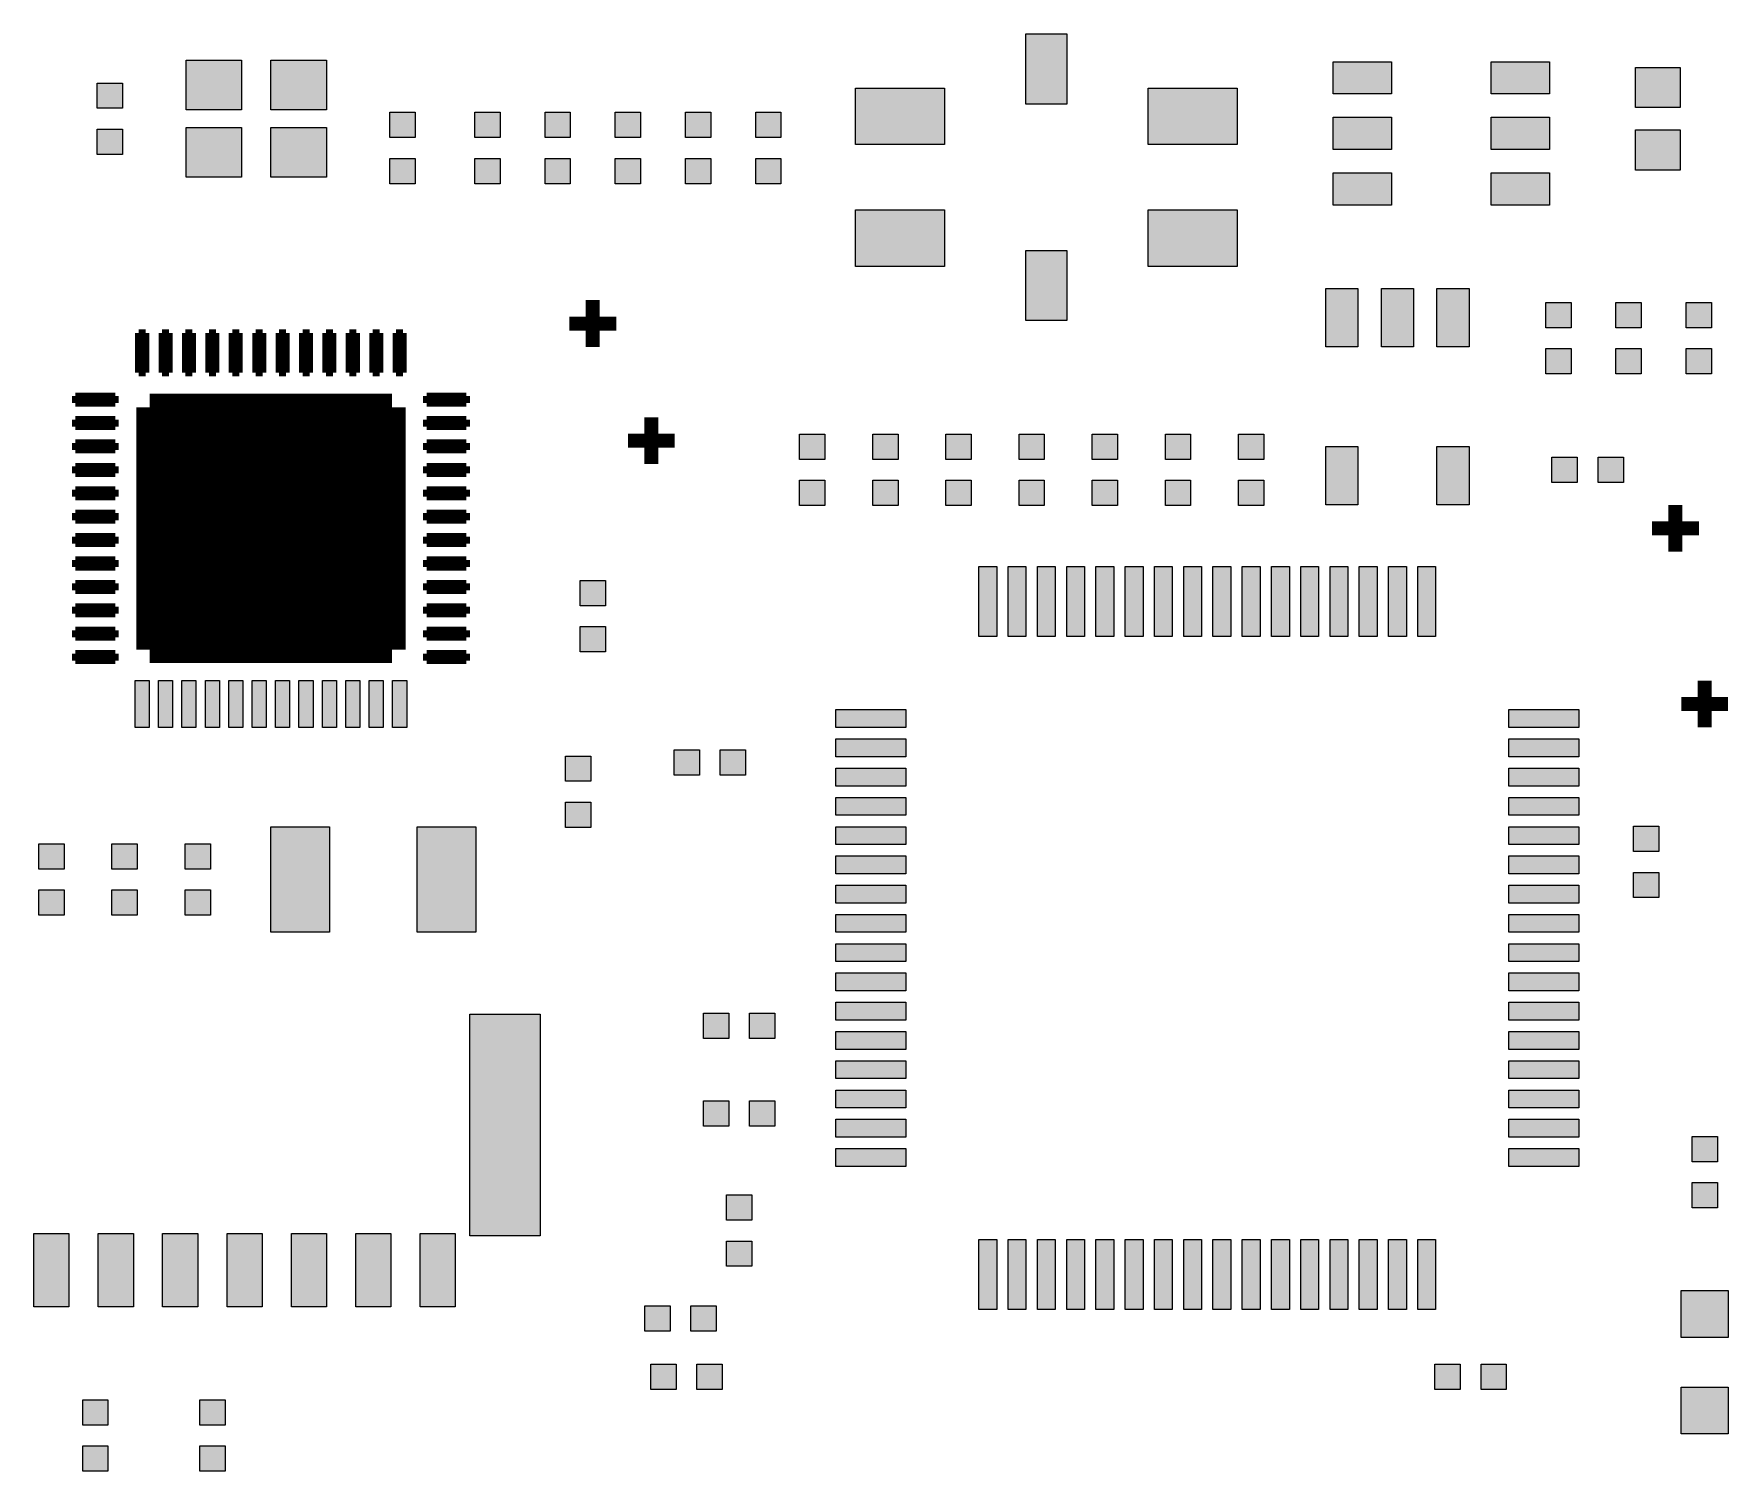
# Model space of a CAD drawing. Header units: millimetres. Extents: x -43 to 75, y 27 to 82.
# Drawn here: x 46.45 to 75.4, y 26.89 to 51.45 of the extents above; entities that cross this region are included whole.
import ezdxf

# ---------------------------------------------------------------- set-up
doc = ezdxf.new("R2010")
doc.units = ezdxf.units.MM
doc.layers.add('solderpaste_top', color=7, linetype='Continuous')

msp = doc.modelspace()

# ---------------------------------------------------------------- hatches: boundary and pattern name
at = {"layer": 'solderpaste_top'}
for points in [[(63.4, 50.25), (63.4, 51.45), (64.1, 51.45), (64.1, 50.25)], [(49.05, 50.15), (49.05, 51), (50, 51), (50, 50.15)], [(50.5, 50.15), (50.5, 51), (51.45, 51), (51.45, 50.15)], [(68.65, 50.425), (68.65, 50.975), (69.65, 50.975), (69.65, 50.425)], [(71.35, 50.425), (71.35, 50.975), (72.35, 50.975), (72.35, 50.425)], [(73.819, 50.1905), (73.819, 50.8763), (74.581, 50.8763), (74.581, 50.1905)], [(47.5341, 50.1778), (47.5341, 50.6096), (47.9659, 50.6096), (47.9659, 50.1778)], [(60.488, 49.5588), (60.488, 50.524), (62.012, 50.524), (62.012, 49.5588)], [(65.488, 49.5588), (65.488, 50.524), (67.012, 50.524), (67.012, 49.5588)], [(52.5341, 49.6778), (52.5341, 50.1096), (52.9659, 50.1096), (52.9659, 49.6778)], [(53.9841, 49.6778), (53.9841, 50.1096), (54.4159, 50.1096), (54.4159, 49.6778)], [(55.1841, 49.6778), (55.1841, 50.1096), (55.6159, 50.1096), (55.6159, 49.6778)], [(56.3841, 49.6778), (56.3841, 50.1096), (56.8159, 50.1096), (56.8159, 49.6778)], [(57.5841, 49.6778), (57.5841, 50.1096), (58.0159, 50.1096), (58.0159, 49.6778)], [(58.7841, 49.6778), (58.7841, 50.1096), (59.2159, 50.1096), (59.2159, 49.6778)], [(47.5341, 49.3904), (47.5341, 49.8222), (47.9659, 49.8222), (47.9659, 49.3904)], [(49.05, 49), (49.05, 49.85), (50, 49.85), (50, 49)], [(50.5, 49), (50.5, 49.85), (51.45, 49.85), (51.45, 49)], [(68.65, 49.475), (68.65, 50.025), (69.65, 50.025), (69.65, 49.475)], [(71.35, 49.475), (71.35, 50.025), (72.35, 50.025), (72.35, 49.475)], [(73.819, 49.1237), (73.819, 49.8095), (74.581, 49.8095), (74.581, 49.1237)], [(52.5341, 48.8904), (52.5341, 49.3222), (52.9659, 49.3222), (52.9659, 48.8904)], [(53.9841, 48.8904), (53.9841, 49.3222), (54.4159, 49.3222), (54.4159, 48.8904)], [(55.1841, 48.8904), (55.1841, 49.3222), (55.6159, 49.3222), (55.6159, 48.8904)], [(56.3841, 48.8904), (56.3841, 49.3222), (56.8159, 49.3222), (56.8159, 48.8904)], [(57.5841, 48.8904), (57.5841, 49.3222), (58.0159, 49.3222), (58.0159, 48.8904)], [(58.7841, 48.8904), (58.7841, 49.3222), (59.2159, 49.3222), (59.2159, 48.8904)], [(68.65, 48.525), (68.65, 49.075), (69.65, 49.075), (69.65, 48.525)], [(71.35, 48.525), (71.35, 49.075), (72.35, 49.075), (72.35, 48.525)], [(60.488, 47.476), (60.488, 48.4412), (62.012, 48.4412), (62.012, 47.476)], [(65.488, 47.476), (65.488, 48.4412), (67.012, 48.4412), (67.012, 47.476)], [(63.4, 46.55), (63.4, 47.75), (64.1, 47.75), (64.1, 46.55)], [(68.525, 46.1), (68.525, 47.1), (69.075, 47.1), (69.075, 46.1)], [(69.475, 46.1), (69.475, 47.1), (70.025, 47.1), (70.025, 46.1)], [(70.425, 46.1), (70.425, 47.1), (70.975, 47.1), (70.975, 46.1)], [(72.2841, 46.4278), (72.2841, 46.8596), (72.7159, 46.8596), (72.7159, 46.4278)], [(73.4841, 46.4278), (73.4841, 46.8596), (73.9159, 46.8596), (73.9159, 46.4278)], [(74.6841, 46.4278), (74.6841, 46.8596), (75.1159, 46.8596), (75.1159, 46.4278)], [(72.2841, 45.6404), (72.2841, 46.0722), (72.7159, 46.0722), (72.7159, 45.6404)], [(73.4841, 45.6404), (73.4841, 46.0722), (73.9159, 46.0722), (73.9159, 45.6404)], [(74.6841, 45.6404), (74.6841, 46.0722), (75.1159, 46.0722), (75.1159, 45.6404)], [(59.5341, 44.1778), (59.5341, 44.6096), (59.9659, 44.6096), (59.9659, 44.1778)], [(60.7841, 44.1778), (60.7841, 44.6096), (61.2159, 44.6096), (61.2159, 44.1778)], [(62.0341, 44.1778), (62.0341, 44.6096), (62.4659, 44.6096), (62.4659, 44.1778)], [(63.2841, 44.1778), (63.2841, 44.6096), (63.7159, 44.6096), (63.7159, 44.1778)], [(64.5341, 44.1778), (64.5341, 44.6096), (64.9659, 44.6096), (64.9659, 44.1778)], [(65.7841, 44.1778), (65.7841, 44.6096), (66.2159, 44.6096), (66.2159, 44.1778)], [(67.0341, 44.1778), (67.0341, 44.6096), (67.4659, 44.6096), (67.4659, 44.1778)], [(49.05, 41.5488), (49.05, 44.45), (51.9512, 44.45), (51.9512, 41.5488)], [(68.525, 43.4), (68.525, 44.4), (69.075, 44.4), (69.075, 43.4)], [(70.425, 43.4), (70.425, 44.4), (70.975, 44.4), (70.975, 43.4)], [(72.3904, 43.7841), (72.3904, 44.2159), (72.8222, 44.2159), (72.8222, 43.7841)], [(73.1778, 43.7841), (73.1778, 44.2159), (73.6096, 44.2159), (73.6096, 43.7841)], [(59.5341, 43.3904), (59.5341, 43.8222), (59.9659, 43.8222), (59.9659, 43.3904)], [(60.7841, 43.3904), (60.7841, 43.8222), (61.2159, 43.8222), (61.2159, 43.3904)], [(62.0341, 43.3904), (62.0341, 43.8222), (62.4659, 43.8222), (62.4659, 43.3904)], [(63.2841, 43.3904), (63.2841, 43.8222), (63.7159, 43.8222), (63.7159, 43.3904)], [(64.5341, 43.3904), (64.5341, 43.8222), (64.9659, 43.8222), (64.9659, 43.3904)], [(65.7841, 43.3904), (65.7841, 43.8222), (66.2159, 43.8222), (66.2159, 43.3904)], [(67.0341, 43.3904), (67.0341, 43.8222), (67.4659, 43.8222), (67.4659, 43.3904)], [(62.5976, 41.1531), (62.5976, 42.3469), (62.9024, 42.3469), (62.9024, 41.1531)], [(63.0976, 41.1531), (63.0976, 42.3469), (63.4024, 42.3469), (63.4024, 41.1531)], [(63.5976, 41.1531), (63.5976, 42.3469), (63.9024, 42.3469), (63.9024, 41.1531)], [(64.0976, 41.1531), (64.0976, 42.3469), (64.4024, 42.3469), (64.4024, 41.1531)], [(64.5976, 41.1531), (64.5976, 42.3469), (64.9024, 42.3469), (64.9024, 41.1531)], [(65.0976, 41.1531), (65.0976, 42.3469), (65.4024, 42.3469), (65.4024, 41.1531)], [(65.5976, 41.1531), (65.5976, 42.3469), (65.9024, 42.3469), (65.9024, 41.1531)], [(66.0976, 41.1531), (66.0976, 42.3469), (66.4024, 42.3469), (66.4024, 41.1531)], [(66.5976, 41.1531), (66.5976, 42.3469), (66.9024, 42.3469), (66.9024, 41.1531)], [(67.0976, 41.1531), (67.0976, 42.3469), (67.4024, 42.3469), (67.4024, 41.1531)], [(67.5976, 41.1531), (67.5976, 42.3469), (67.9024, 42.3469), (67.9024, 41.1531)], [(68.0976, 41.1531), (68.0976, 42.3469), (68.4024, 42.3469), (68.4024, 41.1531)], [(68.5976, 41.1531), (68.5976, 42.3469), (68.9024, 42.3469), (68.9024, 41.1531)], [(69.0976, 41.1531), (69.0976, 42.3469), (69.4024, 42.3469), (69.4024, 41.1531)], [(69.5976, 41.1531), (69.5976, 42.3469), (69.9024, 42.3469), (69.9024, 41.1531)], [(70.0976, 41.1531), (70.0976, 42.3469), (70.4024, 42.3469), (70.4024, 41.1531)], [(55.7841, 41.6778), (55.7841, 42.1096), (56.2159, 42.1096), (56.2159, 41.6778)], [(55.7841, 40.8904), (55.7841, 41.3222), (56.2159, 41.3222), (56.2159, 40.8904)], [(48.18, 39.6), (48.18, 40.4), (48.42, 40.4), (48.42, 39.6)], [(48.58, 39.6), (48.58, 40.4), (48.82, 40.4), (48.82, 39.6)], [(48.98, 39.6), (48.98, 40.4), (49.22, 40.4), (49.22, 39.6)], [(49.38, 39.6), (49.38, 40.4), (49.62, 40.4), (49.62, 39.6)], [(49.78, 39.6), (49.78, 40.4), (50.02, 40.4), (50.02, 39.6)], [(50.18, 39.6), (50.18, 40.4), (50.42, 40.4), (50.42, 39.6)], [(50.58, 39.6), (50.58, 40.4), (50.82, 40.4), (50.82, 39.6)], [(50.98, 39.6), (50.98, 40.4), (51.22, 40.4), (51.22, 39.6)], [(51.38, 39.6), (51.38, 40.4), (51.62, 40.4), (51.62, 39.6)], [(51.78, 39.6), (51.78, 40.4), (52.02, 40.4), (52.02, 39.6)], [(52.18, 39.6), (52.18, 40.4), (52.42, 40.4), (52.42, 39.6)], [(52.58, 39.6), (52.58, 40.4), (52.82, 40.4), (52.82, 39.6)], [(60.1531, 39.5976), (60.1531, 39.9024), (61.3469, 39.9024), (61.3469, 39.5976)], [(71.6531, 39.5976), (71.6531, 39.9024), (72.8469, 39.9024), (72.8469, 39.5976)], [(60.1531, 39.0976), (60.1531, 39.4024), (61.3469, 39.4024), (61.3469, 39.0976)], [(71.6531, 39.0976), (71.6531, 39.4024), (72.8469, 39.4024), (72.8469, 39.0976)], [(55.5341, 38.6778), (55.5341, 39.1096), (55.9659, 39.1096), (55.9659, 38.6778)], [(57.3904, 38.7841), (57.3904, 39.2159), (57.8222, 39.2159), (57.8222, 38.7841)], [(58.1778, 38.7841), (58.1778, 39.2159), (58.6096, 39.2159), (58.6096, 38.7841)], [(60.1531, 38.5976), (60.1531, 38.9024), (61.3469, 38.9024), (61.3469, 38.5976)], [(71.6531, 38.5976), (71.6531, 38.9024), (72.8469, 38.9024), (72.8469, 38.5976)], [(55.5341, 37.8904), (55.5341, 38.3222), (55.9659, 38.3222), (55.9659, 37.8904)], [(60.1531, 38.0976), (60.1531, 38.4024), (61.3469, 38.4024), (61.3469, 38.0976)], [(71.6531, 38.0976), (71.6531, 38.4024), (72.8469, 38.4024), (72.8469, 38.0976)], [(50.5, 36.1), (50.5, 37.9), (51.5, 37.9), (51.5, 36.1)], [(53, 36.1), (53, 37.9), (54, 37.9), (54, 36.1)], [(60.1531, 37.5976), (60.1531, 37.9024), (61.3469, 37.9024), (61.3469, 37.5976)], [(71.6531, 37.5976), (71.6531, 37.9024), (72.8469, 37.9024), (72.8469, 37.5976)], [(73.7841, 37.4778), (73.7841, 37.9096), (74.2159, 37.9096), (74.2159, 37.4778)], [(46.5341, 37.1778), (46.5341, 37.6096), (46.9659, 37.6096), (46.9659, 37.1778)], [(47.7841, 37.1778), (47.7841, 37.6096), (48.2159, 37.6096), (48.2159, 37.1778)], [(49.0341, 37.1778), (49.0341, 37.6096), (49.4659, 37.6096), (49.4659, 37.1778)], [(60.1531, 37.0976), (60.1531, 37.4024), (61.3469, 37.4024), (61.3469, 37.0976)], [(71.6531, 37.0976), (71.6531, 37.4024), (72.8469, 37.4024), (72.8469, 37.0976)], [(73.7841, 36.6904), (73.7841, 37.1222), (74.2159, 37.1222), (74.2159, 36.6904)], [(46.5341, 36.3904), (46.5341, 36.8222), (46.9659, 36.8222), (46.9659, 36.3904)], [(47.7841, 36.3904), (47.7841, 36.8222), (48.2159, 36.8222), (48.2159, 36.3904)], [(49.0341, 36.3904), (49.0341, 36.8222), (49.4659, 36.8222), (49.4659, 36.3904)], [(60.1531, 36.5976), (60.1531, 36.9024), (61.3469, 36.9024), (61.3469, 36.5976)], [(71.6531, 36.5976), (71.6531, 36.9024), (72.8469, 36.9024), (72.8469, 36.5976)], [(60.1531, 36.0976), (60.1531, 36.4024), (61.3469, 36.4024), (61.3469, 36.0976)], [(71.6531, 36.0976), (71.6531, 36.4024), (72.8469, 36.4024), (72.8469, 36.0976)], [(60.1531, 35.5976), (60.1531, 35.9024), (61.3469, 35.9024), (61.3469, 35.5976)], [(71.6531, 35.5976), (71.6531, 35.9024), (72.8469, 35.9024), (72.8469, 35.5976)], [(60.1531, 35.0976), (60.1531, 35.4024), (61.3469, 35.4024), (61.3469, 35.0976)], [(71.6531, 35.0976), (71.6531, 35.4024), (72.8469, 35.4024), (72.8469, 35.0976)], [(60.1531, 34.5976), (60.1531, 34.9024), (61.3469, 34.9024), (61.3469, 34.5976)], [(71.6531, 34.5976), (71.6531, 34.9024), (72.8469, 34.9024), (72.8469, 34.5976)], [(53.9, 30.91), (53.9, 34.7), (55.1, 34.7), (55.1, 30.91)], [(57.8904, 34.2841), (57.8904, 34.7159), (58.3222, 34.7159), (58.3222, 34.2841)], [(58.6778, 34.2841), (58.6778, 34.7159), (59.1096, 34.7159), (59.1096, 34.2841)], [(60.1531, 34.0976), (60.1531, 34.4024), (61.3469, 34.4024), (61.3469, 34.0976)], [(71.6531, 34.0976), (71.6531, 34.4024), (72.8469, 34.4024), (72.8469, 34.0976)], [(60.1531, 33.5976), (60.1531, 33.9024), (61.3469, 33.9024), (61.3469, 33.5976)], [(71.6531, 33.5976), (71.6531, 33.9024), (72.8469, 33.9024), (72.8469, 33.5976)], [(60.1531, 33.0976), (60.1531, 33.4024), (61.3469, 33.4024), (61.3469, 33.0976)], [(71.6531, 33.0976), (71.6531, 33.4024), (72.8469, 33.4024), (72.8469, 33.0976)], [(57.8904, 32.7841), (57.8904, 33.2159), (58.3222, 33.2159), (58.3222, 32.7841)], [(58.6778, 32.7841), (58.6778, 33.2159), (59.1096, 33.2159), (59.1096, 32.7841)], [(60.1531, 32.5976), (60.1531, 32.9024), (61.3469, 32.9024), (61.3469, 32.5976)], [(71.6531, 32.5976), (71.6531, 32.9024), (72.8469, 32.9024), (72.8469, 32.5976)], [(74.7841, 32.1778), (74.7841, 32.6096), (75.2159, 32.6096), (75.2159, 32.1778)], [(60.1531, 32.0976), (60.1531, 32.4024), (61.3469, 32.4024), (61.3469, 32.0976)], [(71.6531, 32.0976), (71.6531, 32.4024), (72.8469, 32.4024), (72.8469, 32.0976)], [(58.2841, 31.1778), (58.2841, 31.6096), (58.7159, 31.6096), (58.7159, 31.1778)], [(74.7841, 31.3904), (74.7841, 31.8222), (75.2159, 31.8222), (75.2159, 31.3904)], [(46.45, 29.7), (46.45, 30.95), (47.05, 30.95), (47.05, 29.7)], [(47.55, 29.7), (47.55, 30.95), (48.15, 30.95), (48.15, 29.7)], [(48.65, 29.7), (48.65, 30.95), (49.25, 30.95), (49.25, 29.7)], [(49.75, 29.7), (49.75, 30.95), (50.35, 30.95), (50.35, 29.7)], [(50.85, 29.7), (50.85, 30.95), (51.45, 30.95), (51.45, 29.7)], [(51.95, 29.7), (51.95, 30.95), (52.55, 30.95), (52.55, 29.7)], [(53.05, 29.7), (53.05, 30.95), (53.65, 30.95), (53.65, 29.7)], [(58.2841, 30.3904), (58.2841, 30.8222), (58.7159, 30.8222), (58.7159, 30.3904)], [(62.5976, 29.6531), (62.5976, 30.8469), (62.9024, 30.8469), (62.9024, 29.6531)], [(63.0976, 29.6531), (63.0976, 30.8469), (63.4024, 30.8469), (63.4024, 29.6531)], [(63.5976, 29.6531), (63.5976, 30.8469), (63.9024, 30.8469), (63.9024, 29.6531)], [(64.0976, 29.6531), (64.0976, 30.8469), (64.4024, 30.8469), (64.4024, 29.6531)], [(64.5976, 29.6531), (64.5976, 30.8469), (64.9024, 30.8469), (64.9024, 29.6531)], [(65.0976, 29.6531), (65.0976, 30.8469), (65.4024, 30.8469), (65.4024, 29.6531)], [(65.5976, 29.6531), (65.5976, 30.8469), (65.9024, 30.8469), (65.9024, 29.6531)], [(66.0976, 29.6531), (66.0976, 30.8469), (66.4024, 30.8469), (66.4024, 29.6531)], [(66.5976, 29.6531), (66.5976, 30.8469), (66.9024, 30.8469), (66.9024, 29.6531)], [(67.0976, 29.6531), (67.0976, 30.8469), (67.4024, 30.8469), (67.4024, 29.6531)], [(67.5976, 29.6531), (67.5976, 30.8469), (67.9024, 30.8469), (67.9024, 29.6531)], [(68.0976, 29.6531), (68.0976, 30.8469), (68.4024, 30.8469), (68.4024, 29.6531)], [(68.5976, 29.6531), (68.5976, 30.8469), (68.9024, 30.8469), (68.9024, 29.6531)], [(69.0976, 29.6531), (69.0976, 30.8469), (69.4024, 30.8469), (69.4024, 29.6531)], [(69.5976, 29.6531), (69.5976, 30.8469), (69.9024, 30.8469), (69.9024, 29.6531)], [(70.0976, 29.6531), (70.0976, 30.8469), (70.4024, 30.8469), (70.4024, 29.6531)], [(74.6, 29.175), (74.6, 29.975), (75.4, 29.975), (75.4, 29.175)], [(56.8904, 29.2841), (56.8904, 29.7159), (57.3222, 29.7159), (57.3222, 29.2841)], [(57.6778, 29.2841), (57.6778, 29.7159), (58.1096, 29.7159), (58.1096, 29.2841)], [(56.9904, 28.2841), (56.9904, 28.7159), (57.4222, 28.7159), (57.4222, 28.2841)], [(57.7778, 28.2841), (57.7778, 28.7159), (58.2096, 28.7159), (58.2096, 28.2841)], [(70.3904, 28.2841), (70.3904, 28.7159), (70.8222, 28.7159), (70.8222, 28.2841)], [(71.1778, 28.2841), (71.1778, 28.7159), (71.6096, 28.7159), (71.6096, 28.2841)], [(47.2841, 27.6778), (47.2841, 28.1096), (47.7159, 28.1096), (47.7159, 27.6778)], [(49.2841, 27.6778), (49.2841, 28.1096), (49.7159, 28.1096), (49.7159, 27.6778)], [(74.6, 27.525), (74.6, 28.325), (75.4, 28.325), (75.4, 27.525)], [(47.2841, 26.8904), (47.2841, 27.3222), (47.7159, 27.3222), (47.7159, 26.8904)], [(49.2841, 26.8904), (49.2841, 27.3222), (49.7159, 27.3222), (49.7159, 26.8904)]]:
    msp.add_hatch(color=171, dxfattribs=at).paths.add_polyline_path(points)

# ---------------------------------------------------------------- linework, layer by layer
at = {"layer": 'solderpaste_top', "color": 171}
for points in [[(63.4, 50.25), (63.4, 51.45), (64.1, 51.45), (64.1, 50.25), (63.4, 50.25)], [(49.05, 50.15), (49.05, 51), (50, 51), (50, 50.15), (49.05, 50.15)], [(50.5, 50.15), (50.5, 51), (51.45, 51), (51.45, 50.15), (50.5, 50.15)], [(68.65, 50.425), (68.65, 50.975), (69.65, 50.975), (69.65, 50.425), (68.65, 50.425)], [(71.35, 50.425), (71.35, 50.975), (72.35, 50.975), (72.35, 50.425), (71.35, 50.425)], [(73.819, 50.1905), (73.819, 50.8763), (74.581, 50.8763), (74.581, 50.1905), (73.819, 50.1905)], [(47.5341, 50.1778), (47.5341, 50.6096), (47.9659, 50.6096), (47.9659, 50.1778), (47.5341, 50.1778)], [(60.488, 49.5588), (60.488, 50.524), (62.012, 50.524), (62.012, 49.5588), (60.488, 49.5588)], [(65.488, 49.5588), (65.488, 50.524), (67.012, 50.524), (67.012, 49.5588), (65.488, 49.5588)], [(52.5341, 49.6778), (52.5341, 50.1096), (52.9659, 50.1096), (52.9659, 49.6778), (52.5341, 49.6778)], [(53.9841, 49.6778), (53.9841, 50.1096), (54.4159, 50.1096), (54.4159, 49.6778), (53.9841, 49.6778)], [(55.1841, 49.6778), (55.1841, 50.1096), (55.6159, 50.1096), (55.6159, 49.6778), (55.1841, 49.6778)], [(56.3841, 49.6778), (56.3841, 50.1096), (56.8159, 50.1096), (56.8159, 49.6778), (56.3841, 49.6778)], [(57.5841, 49.6778), (57.5841, 50.1096), (58.0159, 50.1096), (58.0159, 49.6778), (57.5841, 49.6778)], [(58.7841, 49.6778), (58.7841, 50.1096), (59.2159, 50.1096), (59.2159, 49.6778), (58.7841, 49.6778)], [(47.5341, 49.3904), (47.5341, 49.8222), (47.9659, 49.8222), (47.9659, 49.3904), (47.5341, 49.3904)], [(49.05, 49), (49.05, 49.85), (50, 49.85), (50, 49), (49.05, 49)], [(50.5, 49), (50.5, 49.85), (51.45, 49.85), (51.45, 49), (50.5, 49)], [(68.65, 49.475), (68.65, 50.025), (69.65, 50.025), (69.65, 49.475), (68.65, 49.475)], [(71.35, 49.475), (71.35, 50.025), (72.35, 50.025), (72.35, 49.475), (71.35, 49.475)], [(73.819, 49.1237), (73.819, 49.8095), (74.581, 49.8095), (74.581, 49.1237), (73.819, 49.1237)], [(52.5341, 48.8904), (52.5341, 49.3222), (52.9659, 49.3222), (52.9659, 48.8904), (52.5341, 48.8904)], [(53.9841, 48.8904), (53.9841, 49.3222), (54.4159, 49.3222), (54.4159, 48.8904), (53.9841, 48.8904)], [(55.1841, 48.8904), (55.1841, 49.3222), (55.6159, 49.3222), (55.6159, 48.8904), (55.1841, 48.8904)], [(56.3841, 48.8904), (56.3841, 49.3222), (56.8159, 49.3222), (56.8159, 48.8904), (56.3841, 48.8904)], [(57.5841, 48.8904), (57.5841, 49.3222), (58.0159, 49.3222), (58.0159, 48.8904), (57.5841, 48.8904)], [(58.7841, 48.8904), (58.7841, 49.3222), (59.2159, 49.3222), (59.2159, 48.8904), (58.7841, 48.8904)], [(68.65, 48.525), (68.65, 49.075), (69.65, 49.075), (69.65, 48.525), (68.65, 48.525)], [(71.35, 48.525), (71.35, 49.075), (72.35, 49.075), (72.35, 48.525), (71.35, 48.525)], [(60.488, 47.476), (60.488, 48.4412), (62.012, 48.4412), (62.012, 47.476), (60.488, 47.476)], [(65.488, 47.476), (65.488, 48.4412), (67.012, 48.4412), (67.012, 47.476), (65.488, 47.476)], [(63.4, 46.55), (63.4, 47.75), (64.1, 47.75), (64.1, 46.55), (63.4, 46.55)], [(68.525, 46.1), (68.525, 47.1), (69.075, 47.1), (69.075, 46.1), (68.525, 46.1)], [(69.475, 46.1), (69.475, 47.1), (70.025, 47.1), (70.025, 46.1), (69.475, 46.1)], [(70.425, 46.1), (70.425, 47.1), (70.975, 47.1), (70.975, 46.1), (70.425, 46.1)], [(72.2841, 46.4278), (72.2841, 46.8596), (72.7159, 46.8596), (72.7159, 46.4278), (72.2841, 46.4278)], [(73.4841, 46.4278), (73.4841, 46.8596), (73.9159, 46.8596), (73.9159, 46.4278), (73.4841, 46.4278)], [(74.6841, 46.4278), (74.6841, 46.8596), (75.1159, 46.8596), (75.1159, 46.4278), (74.6841, 46.4278)], [(72.2841, 45.6404), (72.2841, 46.0722), (72.7159, 46.0722), (72.7159, 45.6404), (72.2841, 45.6404)], [(73.4841, 45.6404), (73.4841, 46.0722), (73.9159, 46.0722), (73.9159, 45.6404), (73.4841, 45.6404)], [(74.6841, 45.6404), (74.6841, 46.0722), (75.1159, 46.0722), (75.1159, 45.6404), (74.6841, 45.6404)], [(59.5341, 44.1778), (59.5341, 44.6096), (59.9659, 44.6096), (59.9659, 44.1778), (59.5341, 44.1778)], [(60.7841, 44.1778), (60.7841, 44.6096), (61.2159, 44.6096), (61.2159, 44.1778), (60.7841, 44.1778)], [(62.0341, 44.1778), (62.0341, 44.6096), (62.4659, 44.6096), (62.4659, 44.1778), (62.0341, 44.1778)], [(63.2841, 44.1778), (63.2841, 44.6096), (63.7159, 44.6096), (63.7159, 44.1778), (63.2841, 44.1778)], [(64.5341, 44.1778), (64.5341, 44.6096), (64.9659, 44.6096), (64.9659, 44.1778), (64.5341, 44.1778)], [(65.7841, 44.1778), (65.7841, 44.6096), (66.2159, 44.6096), (66.2159, 44.1778), (65.7841, 44.1778)], [(67.0341, 44.1778), (67.0341, 44.6096), (67.4659, 44.6096), (67.4659, 44.1778), (67.0341, 44.1778)], [(49.05, 41.5488), (49.05, 44.45), (51.9512, 44.45), (51.9512, 41.5488), (49.05, 41.5488)], [(68.525, 43.4), (68.525, 44.4), (69.075, 44.4), (69.075, 43.4), (68.525, 43.4)], [(70.425, 43.4), (70.425, 44.4), (70.975, 44.4), (70.975, 43.4), (70.425, 43.4)], [(72.3904, 43.7841), (72.3904, 44.2159), (72.8222, 44.2159), (72.8222, 43.7841), (72.3904, 43.7841)], [(73.1778, 43.7841), (73.1778, 44.2159), (73.6096, 44.2159), (73.6096, 43.7841), (73.1778, 43.7841)], [(59.5341, 43.3904), (59.5341, 43.8222), (59.9659, 43.8222), (59.9659, 43.3904), (59.5341, 43.3904)], [(60.7841, 43.3904), (60.7841, 43.8222), (61.2159, 43.8222), (61.2159, 43.3904), (60.7841, 43.3904)], [(62.0341, 43.3904), (62.0341, 43.8222), (62.4659, 43.8222), (62.4659, 43.3904), (62.0341, 43.3904)], [(63.2841, 43.3904), (63.2841, 43.8222), (63.7159, 43.8222), (63.7159, 43.3904), (63.2841, 43.3904)], [(64.5341, 43.3904), (64.5341, 43.8222), (64.9659, 43.8222), (64.9659, 43.3904), (64.5341, 43.3904)], [(65.7841, 43.3904), (65.7841, 43.8222), (66.2159, 43.8222), (66.2159, 43.3904), (65.7841, 43.3904)], [(67.0341, 43.3904), (67.0341, 43.8222), (67.4659, 43.8222), (67.4659, 43.3904), (67.0341, 43.3904)], [(62.5976, 41.1531), (62.5976, 42.3469), (62.9024, 42.3469), (62.9024, 41.1531), (62.5976, 41.1531)], [(63.0976, 41.1531), (63.0976, 42.3469), (63.4024, 42.3469), (63.4024, 41.1531), (63.0976, 41.1531)], [(63.5976, 41.1531), (63.5976, 42.3469), (63.9024, 42.3469), (63.9024, 41.1531), (63.5976, 41.1531)], [(64.0976, 41.1531), (64.0976, 42.3469), (64.4024, 42.3469), (64.4024, 41.1531), (64.0976, 41.1531)], [(64.5976, 41.1531), (64.5976, 42.3469), (64.9024, 42.3469), (64.9024, 41.1531), (64.5976, 41.1531)], [(65.0976, 41.1531), (65.0976, 42.3469), (65.4024, 42.3469), (65.4024, 41.1531), (65.0976, 41.1531)], [(65.5976, 41.1531), (65.5976, 42.3469), (65.9024, 42.3469), (65.9024, 41.1531), (65.5976, 41.1531)], [(66.0976, 41.1531), (66.0976, 42.3469), (66.4024, 42.3469), (66.4024, 41.1531), (66.0976, 41.1531)], [(66.5976, 41.1531), (66.5976, 42.3469), (66.9024, 42.3469), (66.9024, 41.1531), (66.5976, 41.1531)], [(67.0976, 41.1531), (67.0976, 42.3469), (67.4024, 42.3469), (67.4024, 41.1531), (67.0976, 41.1531)], [(67.5976, 41.1531), (67.5976, 42.3469), (67.9024, 42.3469), (67.9024, 41.1531), (67.5976, 41.1531)], [(68.0976, 41.1531), (68.0976, 42.3469), (68.4024, 42.3469), (68.4024, 41.1531), (68.0976, 41.1531)], [(68.5976, 41.1531), (68.5976, 42.3469), (68.9024, 42.3469), (68.9024, 41.1531), (68.5976, 41.1531)], [(69.0976, 41.1531), (69.0976, 42.3469), (69.4024, 42.3469), (69.4024, 41.1531), (69.0976, 41.1531)], [(69.5976, 41.1531), (69.5976, 42.3469), (69.9024, 42.3469), (69.9024, 41.1531), (69.5976, 41.1531)], [(70.0976, 41.1531), (70.0976, 42.3469), (70.4024, 42.3469), (70.4024, 41.1531), (70.0976, 41.1531)], [(55.7841, 41.6778), (55.7841, 42.1096), (56.2159, 42.1096), (56.2159, 41.6778), (55.7841, 41.6778)], [(55.7841, 40.8904), (55.7841, 41.3222), (56.2159, 41.3222), (56.2159, 40.8904), (55.7841, 40.8904)], [(48.18, 39.6), (48.18, 40.4), (48.42, 40.4), (48.42, 39.6), (48.18, 39.6)], [(48.58, 39.6), (48.58, 40.4), (48.82, 40.4), (48.82, 39.6), (48.58, 39.6)], [(48.98, 39.6), (48.98, 40.4), (49.22, 40.4), (49.22, 39.6), (48.98, 39.6)], [(49.38, 39.6), (49.38, 40.4), (49.62, 40.4), (49.62, 39.6), (49.38, 39.6)], [(49.78, 39.6), (49.78, 40.4), (50.02, 40.4), (50.02, 39.6), (49.78, 39.6)], [(50.18, 39.6), (50.18, 40.4), (50.42, 40.4), (50.42, 39.6), (50.18, 39.6)], [(50.58, 39.6), (50.58, 40.4), (50.82, 40.4), (50.82, 39.6), (50.58, 39.6)], [(50.98, 39.6), (50.98, 40.4), (51.22, 40.4), (51.22, 39.6), (50.98, 39.6)], [(51.38, 39.6), (51.38, 40.4), (51.62, 40.4), (51.62, 39.6), (51.38, 39.6)], [(51.78, 39.6), (51.78, 40.4), (52.02, 40.4), (52.02, 39.6), (51.78, 39.6)], [(52.18, 39.6), (52.18, 40.4), (52.42, 40.4), (52.42, 39.6), (52.18, 39.6)], [(52.58, 39.6), (52.58, 40.4), (52.82, 40.4), (52.82, 39.6), (52.58, 39.6)], [(60.1531, 39.5976), (60.1531, 39.9024), (61.3469, 39.9024), (61.3469, 39.5976), (60.1531, 39.5976)], [(71.6531, 39.5976), (71.6531, 39.9024), (72.8469, 39.9024), (72.8469, 39.5976), (71.6531, 39.5976)], [(60.1531, 39.0976), (60.1531, 39.4024), (61.3469, 39.4024), (61.3469, 39.0976), (60.1531, 39.0976)], [(71.6531, 39.0976), (71.6531, 39.4024), (72.8469, 39.4024), (72.8469, 39.0976), (71.6531, 39.0976)], [(55.5341, 38.6778), (55.5341, 39.1096), (55.9659, 39.1096), (55.9659, 38.6778), (55.5341, 38.6778)], [(57.3904, 38.7841), (57.3904, 39.2159), (57.8222, 39.2159), (57.8222, 38.7841), (57.3904, 38.7841)], [(58.1778, 38.7841), (58.1778, 39.2159), (58.6096, 39.2159), (58.6096, 38.7841), (58.1778, 38.7841)], [(60.1531, 38.5976), (60.1531, 38.9024), (61.3469, 38.9024), (61.3469, 38.5976), (60.1531, 38.5976)], [(71.6531, 38.5976), (71.6531, 38.9024), (72.8469, 38.9024), (72.8469, 38.5976), (71.6531, 38.5976)], [(55.5341, 37.8904), (55.5341, 38.3222), (55.9659, 38.3222), (55.9659, 37.8904), (55.5341, 37.8904)], [(60.1531, 38.0976), (60.1531, 38.4024), (61.3469, 38.4024), (61.3469, 38.0976), (60.1531, 38.0976)], [(71.6531, 38.0976), (71.6531, 38.4024), (72.8469, 38.4024), (72.8469, 38.0976), (71.6531, 38.0976)], [(50.5, 36.1), (50.5, 37.9), (51.5, 37.9), (51.5, 36.1), (50.5, 36.1)], [(53, 36.1), (53, 37.9), (54, 37.9), (54, 36.1), (53, 36.1)], [(60.1531, 37.5976), (60.1531, 37.9024), (61.3469, 37.9024), (61.3469, 37.5976), (60.1531, 37.5976)], [(71.6531, 37.5976), (71.6531, 37.9024), (72.8469, 37.9024), (72.8469, 37.5976), (71.6531, 37.5976)], [(73.7841, 37.4778), (73.7841, 37.9096), (74.2159, 37.9096), (74.2159, 37.4778), (73.7841, 37.4778)], [(46.5341, 37.1778), (46.5341, 37.6096), (46.9659, 37.6096), (46.9659, 37.1778), (46.5341, 37.1778)], [(47.7841, 37.1778), (47.7841, 37.6096), (48.2159, 37.6096), (48.2159, 37.1778), (47.7841, 37.1778)], [(49.0341, 37.1778), (49.0341, 37.6096), (49.4659, 37.6096), (49.4659, 37.1778), (49.0341, 37.1778)], [(60.1531, 37.0976), (60.1531, 37.4024), (61.3469, 37.4024), (61.3469, 37.0976), (60.1531, 37.0976)], [(71.6531, 37.0976), (71.6531, 37.4024), (72.8469, 37.4024), (72.8469, 37.0976), (71.6531, 37.0976)], [(73.7841, 36.6904), (73.7841, 37.1222), (74.2159, 37.1222), (74.2159, 36.6904), (73.7841, 36.6904)], [(46.5341, 36.3904), (46.5341, 36.8222), (46.9659, 36.8222), (46.9659, 36.3904), (46.5341, 36.3904)], [(47.7841, 36.3904), (47.7841, 36.8222), (48.2159, 36.8222), (48.2159, 36.3904), (47.7841, 36.3904)], [(49.0341, 36.3904), (49.0341, 36.8222), (49.4659, 36.8222), (49.4659, 36.3904), (49.0341, 36.3904)], [(60.1531, 36.5976), (60.1531, 36.9024), (61.3469, 36.9024), (61.3469, 36.5976), (60.1531, 36.5976)], [(71.6531, 36.5976), (71.6531, 36.9024), (72.8469, 36.9024), (72.8469, 36.5976), (71.6531, 36.5976)], [(60.1531, 36.0976), (60.1531, 36.4024), (61.3469, 36.4024), (61.3469, 36.0976), (60.1531, 36.0976)], [(71.6531, 36.0976), (71.6531, 36.4024), (72.8469, 36.4024), (72.8469, 36.0976), (71.6531, 36.0976)], [(60.1531, 35.5976), (60.1531, 35.9024), (61.3469, 35.9024), (61.3469, 35.5976), (60.1531, 35.5976)], [(71.6531, 35.5976), (71.6531, 35.9024), (72.8469, 35.9024), (72.8469, 35.5976), (71.6531, 35.5976)], [(60.1531, 35.0976), (60.1531, 35.4024), (61.3469, 35.4024), (61.3469, 35.0976), (60.1531, 35.0976)], [(71.6531, 35.0976), (71.6531, 35.4024), (72.8469, 35.4024), (72.8469, 35.0976), (71.6531, 35.0976)], [(60.1531, 34.5976), (60.1531, 34.9024), (61.3469, 34.9024), (61.3469, 34.5976), (60.1531, 34.5976)], [(71.6531, 34.5976), (71.6531, 34.9024), (72.8469, 34.9024), (72.8469, 34.5976), (71.6531, 34.5976)], [(53.9, 30.91), (53.9, 34.7), (55.1, 34.7), (55.1, 30.91), (53.9, 30.91)], [(57.8904, 34.2841), (57.8904, 34.7159), (58.3222, 34.7159), (58.3222, 34.2841), (57.8904, 34.2841)], [(58.6778, 34.2841), (58.6778, 34.7159), (59.1096, 34.7159), (59.1096, 34.2841), (58.6778, 34.2841)], [(60.1531, 34.0976), (60.1531, 34.4024), (61.3469, 34.4024), (61.3469, 34.0976), (60.1531, 34.0976)], [(71.6531, 34.0976), (71.6531, 34.4024), (72.8469, 34.4024), (72.8469, 34.0976), (71.6531, 34.0976)], [(60.1531, 33.5976), (60.1531, 33.9024), (61.3469, 33.9024), (61.3469, 33.5976), (60.1531, 33.5976)], [(71.6531, 33.5976), (71.6531, 33.9024), (72.8469, 33.9024), (72.8469, 33.5976), (71.6531, 33.5976)], [(60.1531, 33.0976), (60.1531, 33.4024), (61.3469, 33.4024), (61.3469, 33.0976), (60.1531, 33.0976)], [(71.6531, 33.0976), (71.6531, 33.4024), (72.8469, 33.4024), (72.8469, 33.0976), (71.6531, 33.0976)], [(57.8904, 32.7841), (57.8904, 33.2159), (58.3222, 33.2159), (58.3222, 32.7841), (57.8904, 32.7841)], [(58.6778, 32.7841), (58.6778, 33.2159), (59.1096, 33.2159), (59.1096, 32.7841), (58.6778, 32.7841)], [(60.1531, 32.5976), (60.1531, 32.9024), (61.3469, 32.9024), (61.3469, 32.5976), (60.1531, 32.5976)], [(71.6531, 32.5976), (71.6531, 32.9024), (72.8469, 32.9024), (72.8469, 32.5976), (71.6531, 32.5976)], [(74.7841, 32.1778), (74.7841, 32.6096), (75.2159, 32.6096), (75.2159, 32.1778), (74.7841, 32.1778)], [(60.1531, 32.0976), (60.1531, 32.4024), (61.3469, 32.4024), (61.3469, 32.0976), (60.1531, 32.0976)], [(71.6531, 32.0976), (71.6531, 32.4024), (72.8469, 32.4024), (72.8469, 32.0976), (71.6531, 32.0976)], [(58.2841, 31.1778), (58.2841, 31.6096), (58.7159, 31.6096), (58.7159, 31.1778), (58.2841, 31.1778)], [(74.7841, 31.3904), (74.7841, 31.8222), (75.2159, 31.8222), (75.2159, 31.3904), (74.7841, 31.3904)], [(46.45, 29.7), (46.45, 30.95), (47.05, 30.95), (47.05, 29.7), (46.45, 29.7)], [(47.55, 29.7), (47.55, 30.95), (48.15, 30.95), (48.15, 29.7), (47.55, 29.7)], [(48.65, 29.7), (48.65, 30.95), (49.25, 30.95), (49.25, 29.7), (48.65, 29.7)], [(49.75, 29.7), (49.75, 30.95), (50.35, 30.95), (50.35, 29.7), (49.75, 29.7)], [(50.85, 29.7), (50.85, 30.95), (51.45, 30.95), (51.45, 29.7), (50.85, 29.7)], [(51.95, 29.7), (51.95, 30.95), (52.55, 30.95), (52.55, 29.7), (51.95, 29.7)], [(53.05, 29.7), (53.05, 30.95), (53.65, 30.95), (53.65, 29.7), (53.05, 29.7)], [(58.2841, 30.3904), (58.2841, 30.8222), (58.7159, 30.8222), (58.7159, 30.3904), (58.2841, 30.3904)], [(62.5976, 29.6531), (62.5976, 30.8469), (62.9024, 30.8469), (62.9024, 29.6531), (62.5976, 29.6531)], [(63.0976, 29.6531), (63.0976, 30.8469), (63.4024, 30.8469), (63.4024, 29.6531), (63.0976, 29.6531)], [(63.5976, 29.6531), (63.5976, 30.8469), (63.9024, 30.8469), (63.9024, 29.6531), (63.5976, 29.6531)], [(64.0976, 29.6531), (64.0976, 30.8469), (64.4024, 30.8469), (64.4024, 29.6531), (64.0976, 29.6531)], [(64.5976, 29.6531), (64.5976, 30.8469), (64.9024, 30.8469), (64.9024, 29.6531), (64.5976, 29.6531)], [(65.0976, 29.6531), (65.0976, 30.8469), (65.4024, 30.8469), (65.4024, 29.6531), (65.0976, 29.6531)], [(65.5976, 29.6531), (65.5976, 30.8469), (65.9024, 30.8469), (65.9024, 29.6531), (65.5976, 29.6531)], [(66.0976, 29.6531), (66.0976, 30.8469), (66.4024, 30.8469), (66.4024, 29.6531), (66.0976, 29.6531)], [(66.5976, 29.6531), (66.5976, 30.8469), (66.9024, 30.8469), (66.9024, 29.6531), (66.5976, 29.6531)], [(67.0976, 29.6531), (67.0976, 30.8469), (67.4024, 30.8469), (67.4024, 29.6531), (67.0976, 29.6531)], [(67.5976, 29.6531), (67.5976, 30.8469), (67.9024, 30.8469), (67.9024, 29.6531), (67.5976, 29.6531)], [(68.0976, 29.6531), (68.0976, 30.8469), (68.4024, 30.8469), (68.4024, 29.6531), (68.0976, 29.6531)], [(68.5976, 29.6531), (68.5976, 30.8469), (68.9024, 30.8469), (68.9024, 29.6531), (68.5976, 29.6531)], [(69.0976, 29.6531), (69.0976, 30.8469), (69.4024, 30.8469), (69.4024, 29.6531), (69.0976, 29.6531)], [(69.5976, 29.6531), (69.5976, 30.8469), (69.9024, 30.8469), (69.9024, 29.6531), (69.5976, 29.6531)], [(70.0976, 29.6531), (70.0976, 30.8469), (70.4024, 30.8469), (70.4024, 29.6531), (70.0976, 29.6531)], [(74.6, 29.175), (74.6, 29.975), (75.4, 29.975), (75.4, 29.175), (74.6, 29.175)], [(56.8904, 29.2841), (56.8904, 29.7159), (57.3222, 29.7159), (57.3222, 29.2841), (56.8904, 29.2841)], [(57.6778, 29.2841), (57.6778, 29.7159), (58.1096, 29.7159), (58.1096, 29.2841), (57.6778, 29.2841)], [(56.9904, 28.2841), (56.9904, 28.7159), (57.4222, 28.7159), (57.4222, 28.2841), (56.9904, 28.2841)], [(57.7778, 28.2841), (57.7778, 28.7159), (58.2096, 28.7159), (58.2096, 28.2841), (57.7778, 28.2841)], [(70.3904, 28.2841), (70.3904, 28.7159), (70.8222, 28.7159), (70.8222, 28.2841), (70.3904, 28.2841)], [(71.1778, 28.2841), (71.1778, 28.7159), (71.6096, 28.7159), (71.6096, 28.2841), (71.1778, 28.2841)], [(47.2841, 27.6778), (47.2841, 28.1096), (47.7159, 28.1096), (47.7159, 27.6778), (47.2841, 27.6778)], [(49.2841, 27.6778), (49.2841, 28.1096), (49.7159, 28.1096), (49.7159, 27.6778), (49.2841, 27.6778)], [(74.6, 27.525), (74.6, 28.325), (75.4, 28.325), (75.4, 27.525), (74.6, 27.525)], [(47.2841, 26.8904), (47.2841, 27.3222), (47.7159, 27.3222), (47.7159, 26.8904), (47.2841, 26.8904)], [(49.2841, 26.8904), (49.2841, 27.3222), (49.7159, 27.3222), (49.7159, 26.8904), (49.2841, 26.8904)]]:
    msp.add_lwpolyline(points, dxfattribs=at)
for points, const_width in [([(55.88, 46.38), (55.88, 46.62)], 0.56), ([(55.88, 46.62), (56.12, 46.62)], 0.56), ([(56.12, 46.62), (56.12, 46.38)], 0.56), ([(56.12, 46.38), (55.88, 46.38)], 0.56), ([(48.24, 46.34), (48.24, 45.66)], 0.12), ([(48.24, 46.34), (48.36, 46.34)], 0.12), ([(48.36, 46.34), (48.36, 45.66)], 0.12), ([(48.64, 46.34), (48.64, 45.66)], 0.12), ([(48.64, 46.34), (48.76, 46.34)], 0.12), ([(48.76, 46.34), (48.76, 45.66)], 0.12), ([(49.04, 46.34), (49.04, 45.66)], 0.12), ([(49.04, 46.34), (49.16, 46.34)], 0.12), ([(49.16, 46.34), (49.16, 45.66)], 0.12), ([(49.44, 46.34), (49.44, 45.66)], 0.12), ([(49.44, 46.34), (49.56, 46.34)], 0.12), ([(49.56, 46.34), (49.56, 45.66)], 0.12), ([(49.84, 46.34), (49.84, 45.66)], 0.12), ([(49.84, 46.34), (49.96, 46.34)], 0.12), ([(49.96, 46.34), (49.96, 45.66)], 0.12), ([(50.24, 46.34), (50.24, 45.66)], 0.12), ([(50.24, 46.34), (50.36, 46.34)], 0.12), ([(50.36, 46.34), (50.36, 45.66)], 0.12), ([(50.64, 46.34), (50.64, 45.66)], 0.12), ([(50.64, 46.34), (50.76, 46.34)], 0.12), ([(50.76, 46.34), (50.76, 45.66)], 0.12), ([(51.04, 46.34), (51.04, 45.66)], 0.12), ([(51.04, 46.34), (51.16, 46.34)], 0.12), ([(51.16, 46.34), (51.16, 45.66)], 0.12), ([(51.44, 46.34), (51.44, 45.66)], 0.12), ([(51.44, 46.34), (51.56, 46.34)], 0.12), ([(51.56, 46.34), (51.56, 45.66)], 0.12), ([(51.84, 46.34), (51.84, 45.66)], 0.12), ([(51.84, 46.34), (51.96, 46.34)], 0.12), ([(51.96, 46.34), (51.96, 45.66)], 0.12), ([(52.24, 46.34), (52.24, 45.66)], 0.12), ([(52.24, 46.34), (52.36, 46.34)], 0.12), ([(52.36, 46.34), (52.36, 45.66)], 0.12), ([(52.64, 45.66), (52.64, 46.34)], 0.12), ([(52.64, 46.34), (52.76, 46.34)], 0.12), ([(52.76, 46.34), (52.76, 45.66)], 0.12), ([(48.24, 46.23), (48.36, 46.23)], 0.12), ([(48.36, 46.116), (48.24, 46.116)], 0.12), ([(48.24, 46.002), (48.36, 46.002)], 0.12), ([(48.64, 46.23), (48.76, 46.23)], 0.12), ([(48.76, 46.116), (48.64, 46.116)], 0.12), ([(48.64, 46.002), (48.76, 46.002)], 0.12), ([(49.04, 46.23), (49.16, 46.23)], 0.12), ([(49.16, 46.116), (49.04, 46.116)], 0.12), ([(49.04, 46.002), (49.16, 46.002)], 0.12), ([(49.44, 46.23), (49.56, 46.23)], 0.12), ([(49.56, 46.116), (49.44, 46.116)], 0.12), ([(49.44, 46.002), (49.56, 46.002)], 0.12), ([(49.84, 46.23), (49.96, 46.23)], 0.12), ([(49.96, 46.116), (49.84, 46.116)], 0.12), ([(49.84, 46.002), (49.96, 46.002)], 0.12), ([(50.24, 46.23), (50.36, 46.23)], 0.12), ([(50.36, 46.116), (50.24, 46.116)], 0.12), ([(50.24, 46.002), (50.36, 46.002)], 0.12), ([(50.64, 46.23), (50.76, 46.23)], 0.12), ([(50.76, 46.116), (50.64, 46.116)], 0.12), ([(50.64, 46.002), (50.76, 46.002)], 0.12), ([(51.04, 46.23), (51.16, 46.23)], 0.12), ([(51.16, 46.116), (51.04, 46.116)], 0.12), ([(51.04, 46.002), (51.16, 46.002)], 0.12), ([(51.44, 46.23), (51.56, 46.23)], 0.12), ([(51.56, 46.116), (51.44, 46.116)], 0.12), ([(51.44, 46.002), (51.56, 46.002)], 0.12), ([(51.84, 46.23), (51.96, 46.23)], 0.12), ([(51.96, 46.116), (51.84, 46.116)], 0.12), ([(51.84, 46.002), (51.96, 46.002)], 0.12), ([(52.24, 46.23), (52.36, 46.23)], 0.12), ([(52.36, 46.116), (52.24, 46.116)], 0.12), ([(52.24, 46.002), (52.36, 46.002)], 0.12), ([(52.64, 46.23), (52.76, 46.23)], 0.12), ([(52.76, 46.116), (52.64, 46.116)], 0.12), ([(52.64, 46.002), (52.76, 46.002)], 0.12), ([(48.36, 45.888), (48.24, 45.888)], 0.12), ([(48.24, 45.774), (48.36, 45.774)], 0.12), ([(48.76, 45.888), (48.64, 45.888)], 0.12), ([(48.64, 45.774), (48.76, 45.774)], 0.12), ([(49.16, 45.888), (49.04, 45.888)], 0.12), ([(49.04, 45.774), (49.16, 45.774)], 0.12), ([(49.56, 45.888), (49.44, 45.888)], 0.12), ([(49.44, 45.774), (49.56, 45.774)], 0.12), ([(49.96, 45.888), (49.84, 45.888)], 0.12), ([(49.84, 45.774), (49.96, 45.774)], 0.12), ([(50.36, 45.888), (50.24, 45.888)], 0.12), ([(50.24, 45.774), (50.36, 45.774)], 0.12), ([(50.76, 45.888), (50.64, 45.888)], 0.12), ([(50.64, 45.774), (50.76, 45.774)], 0.12), ([(51.16, 45.888), (51.04, 45.888)], 0.12), ([(51.04, 45.774), (51.16, 45.774)], 0.12), ([(51.56, 45.888), (51.44, 45.888)], 0.12), ([(51.44, 45.774), (51.56, 45.774)], 0.12), ([(51.96, 45.888), (51.84, 45.888)], 0.12), ([(51.84, 45.774), (51.96, 45.774)], 0.12), ([(52.36, 45.888), (52.24, 45.888)], 0.12), ([(52.24, 45.774), (52.36, 45.774)], 0.12), ([(52.76, 45.888), (52.64, 45.888)], 0.12), ([(52.64, 45.774), (52.76, 45.774)], 0.12), ([(48.36, 45.66), (48.24, 45.66)], 0.12), ([(48.76, 45.66), (48.64, 45.66)], 0.12), ([(49.16, 45.66), (49.04, 45.66)], 0.12), ([(49.56, 45.66), (49.44, 45.66)], 0.12), ([(49.96, 45.66), (49.84, 45.66)], 0.12), ([(50.36, 45.66), (50.24, 45.66)], 0.12), ([(50.76, 45.66), (50.64, 45.66)], 0.12), ([(51.16, 45.66), (51.04, 45.66)], 0.12), ([(51.56, 45.66), (51.44, 45.66)], 0.12), ([(51.96, 45.66), (51.84, 45.66)], 0.12), ([(52.36, 45.66), (52.24, 45.66)], 0.12), ([(52.76, 45.66), (52.64, 45.66)], 0.12), ([(47.16, 45.14), (47.16, 45.26)], 0.12), ([(47.16, 45.26), (47.84, 45.26)], 0.12), ([(47.84, 45.254), (47.16, 45.254)], 0.12), ([(47.84, 45.14), (47.16, 45.14)], 0.12), ([(47.84, 45.26), (47.84, 45.14)], 0.12), ([(48.43, 40.93), (48.43, 45.07)], 0.46), ([(48.43, 45.07), (52.57, 45.07)], 0.46), ([(52.57, 40.93), (52.57, 45.07)], 0.46), ([(53.84, 45.26), (53.16, 45.26)], 0.12), ([(53.16, 45.14), (53.16, 45.26)], 0.12), ([(53.16, 45.254), (53.84, 45.254)], 0.12), ([(53.84, 45.14), (53.16, 45.14)], 0.12), ([(53.84, 45.26), (53.84, 45.14)], 0.12), ([(47.16, 44.74), (47.16, 44.86)], 0.12), ([(47.16, 44.86), (47.84, 44.86)], 0.12), ([(47.84, 44.854), (47.16, 44.854)], 0.12), ([(47.84, 44.86), (47.84, 44.74)], 0.12), ([(52.57, 44.863), (48.43, 44.863)], 0.46), ([(53.84, 44.86), (53.16, 44.86)], 0.12), ([(53.16, 44.74), (53.16, 44.86)], 0.12), ([(53.16, 44.854), (53.84, 44.854)], 0.12), ([(53.84, 44.86), (53.84, 44.74)], 0.12), ([(56.88, 44.38), (56.88, 44.62)], 0.56), ([(56.88, 44.62), (57.12, 44.62)], 0.56), ([(57.12, 44.62), (57.12, 44.38)], 0.56), ([(47.16, 44.74), (47.84, 44.74)], 0.12), ([(48.43, 44.426), (52.57, 44.426)], 0.46), ([(53.84, 44.74), (53.16, 44.74)], 0.12), ([(56.88, 44.38), (57.12, 44.38)], 0.56), ([(47.16, 44.34), (47.16, 44.46)], 0.12), ([(47.16, 44.46), (47.84, 44.46)], 0.12), ([(47.84, 44.454), (47.16, 44.454)], 0.12), ([(47.16, 44.34), (47.84, 44.34)], 0.12), ([(47.84, 44.46), (47.84, 44.34)], 0.12), ([(53.84, 44.46), (53.16, 44.46)], 0.12), ([(53.16, 44.34), (53.16, 44.46)], 0.12), ([(53.16, 44.454), (53.84, 44.454)], 0.12), ([(53.84, 44.34), (53.16, 44.34)], 0.12), ([(53.84, 44.46), (53.84, 44.34)], 0.12), ([(47.16, 43.94), (47.16, 44.06)], 0.12), ([(47.16, 44.06), (47.84, 44.06)], 0.12), ([(47.84, 44.054), (47.16, 44.054)], 0.12), ([(47.84, 44.06), (47.84, 43.94)], 0.12), ([(52.57, 43.989), (48.43, 43.989)], 0.46), ([(53.84, 44.06), (53.16, 44.06)], 0.12), ([(53.16, 43.94), (53.16, 44.06)], 0.12), ([(53.16, 44.054), (53.84, 44.054)], 0.12), ([(53.84, 44.06), (53.84, 43.94)], 0.12), ([(47.16, 43.94), (47.84, 43.94)], 0.12), ([(47.16, 43.54), (47.16, 43.66)], 0.12), ([(47.16, 43.66), (47.84, 43.66)], 0.12), ([(47.84, 43.66), (47.84, 43.54)], 0.12), ([(48.43, 43.552), (52.57, 43.552)], 0.46), ([(53.84, 43.94), (53.16, 43.94)], 0.12), ([(53.84, 43.66), (53.16, 43.66)], 0.12), ([(53.16, 43.54), (53.16, 43.66)], 0.12), ([(53.84, 43.66), (53.84, 43.54)], 0.12), ([(47.84, 43.654), (47.16, 43.654)], 0.12), ([(47.16, 43.54), (47.84, 43.54)], 0.12), ([(53.16, 43.654), (53.84, 43.654)], 0.12), ([(53.84, 43.54), (53.16, 43.54)], 0.12), ([(47.16, 43.14), (47.16, 43.26)], 0.12), ([(47.16, 43.26), (47.84, 43.26)], 0.12), ([(47.84, 43.254), (47.16, 43.254)], 0.12), ([(47.16, 43.14), (47.84, 43.14)], 0.12), ([(47.84, 43.26), (47.84, 43.14)], 0.12), ([(52.57, 43.115), (48.43, 43.115)], 0.46), ([(53.84, 43.26), (53.16, 43.26)], 0.12), ([(53.16, 43.14), (53.16, 43.26)], 0.12), ([(53.16, 43.254), (53.84, 43.254)], 0.12), ([(53.84, 43.14), (53.16, 43.14)], 0.12), ([(53.84, 43.26), (53.84, 43.14)], 0.12), ([(74.38, 42.88), (74.38, 43.12)], 0.56), ([(74.38, 43.12), (74.62, 43.12)], 0.56), ([(74.38, 42.88), (74.62, 42.88)], 0.56), ([(74.62, 43.12), (74.62, 42.88)], 0.56), ([(47.16, 42.74), (47.16, 42.86)], 0.12), ([(47.16, 42.86), (47.84, 42.86)], 0.12), ([(47.84, 42.854), (47.16, 42.854)], 0.12), ([(47.84, 42.86), (47.84, 42.74)], 0.12), ([(48.43, 42.678), (52.57, 42.678)], 0.46), ([(53.84, 42.86), (53.16, 42.86)], 0.12), ([(53.16, 42.74), (53.16, 42.86)], 0.12), ([(53.16, 42.854), (53.84, 42.854)], 0.12), ([(53.84, 42.86), (53.84, 42.74)], 0.12), ([(47.16, 42.74), (47.84, 42.74)], 0.12), ([(53.84, 42.74), (53.16, 42.74)], 0.12), ([(47.16, 42.34), (47.16, 42.46)], 0.12), ([(47.16, 42.46), (47.84, 42.46)], 0.12), ([(47.84, 42.454), (47.16, 42.454)], 0.12), ([(47.16, 42.34), (47.84, 42.34)], 0.12), ([(47.84, 42.46), (47.84, 42.34)], 0.12), ([(52.57, 42.241), (48.43, 42.241)], 0.46), ([(53.84, 42.46), (53.16, 42.46)], 0.12), ([(53.16, 42.34), (53.16, 42.46)], 0.12), ([(53.16, 42.454), (53.84, 42.454)], 0.12), ([(53.84, 42.34), (53.16, 42.34)], 0.12), ([(53.84, 42.46), (53.84, 42.34)], 0.12), ([(47.16, 41.94), (47.16, 42.06)], 0.12), ([(47.16, 42.06), (47.84, 42.06)], 0.12), ([(47.84, 42.054), (47.16, 42.054)], 0.12), ([(47.16, 41.94), (47.84, 41.94)], 0.12), ([(47.84, 42.06), (47.84, 41.94)], 0.12), ([(48.43, 41.804), (52.57, 41.804)], 0.46), ([(53.84, 42.06), (53.16, 42.06)], 0.12), ([(53.16, 41.94), (53.16, 42.06)], 0.12), ([(53.16, 42.054), (53.84, 42.054)], 0.12), ([(53.84, 41.94), (53.16, 41.94)], 0.12), ([(53.84, 42.06), (53.84, 41.94)], 0.12), ([(47.16, 41.54), (47.16, 41.66)], 0.12), ([(47.16, 41.66), (47.84, 41.66)], 0.12), ([(47.84, 41.654), (47.16, 41.654)], 0.12), ([(47.84, 41.66), (47.84, 41.54)], 0.12), ([(53.84, 41.66), (53.16, 41.66)], 0.12), ([(53.16, 41.54), (53.16, 41.66)], 0.12), ([(53.16, 41.654), (53.84, 41.654)], 0.12), ([(53.84, 41.66), (53.84, 41.54)], 0.12), ([(47.16, 41.54), (47.84, 41.54)], 0.12), ([(52.57, 41.367), (48.43, 41.367)], 0.46), ([(53.84, 41.54), (53.16, 41.54)], 0.12), ([(47.16, 41.14), (47.16, 41.26)], 0.12), ([(47.16, 41.26), (47.84, 41.26)], 0.12), ([(47.84, 41.254), (47.16, 41.254)], 0.12), ([(47.16, 41.14), (47.84, 41.14)], 0.12), ([(47.84, 41.26), (47.84, 41.14)], 0.12), ([(52.57, 40.93), (48.43, 40.93)], 0.46), ([(53.84, 41.26), (53.16, 41.26)], 0.12), ([(53.16, 41.14), (53.16, 41.26)], 0.12), ([(53.16, 41.254), (53.84, 41.254)], 0.12), ([(53.84, 41.14), (53.16, 41.14)], 0.12), ([(53.84, 41.26), (53.84, 41.14)], 0.12), ([(47.16, 40.74), (47.16, 40.86)], 0.12), ([(47.16, 40.86), (47.84, 40.86)], 0.12), ([(47.84, 40.854), (47.16, 40.854)], 0.12), ([(47.84, 40.86), (47.84, 40.74)], 0.12), ([(53.16, 40.86), (53.84, 40.86)], 0.12), ([(53.16, 40.74), (53.16, 40.86)], 0.12), ([(53.16, 40.854), (53.84, 40.854)], 0.12), ([(53.84, 40.86), (53.84, 40.74)], 0.12), ([(47.16, 40.74), (47.84, 40.74)], 0.12), ([(53.84, 40.74), (53.16, 40.74)], 0.12), ([(74.88, 39.88), (74.88, 40.12)], 0.56), ([(74.88, 40.12), (75.12, 40.12)], 0.56), ([(75.12, 40.12), (75.12, 39.88)], 0.56), ([(74.88, 39.88), (75.12, 39.88)], 0.56)]:
    msp.add_lwpolyline(points, dxfattribs=dict(at, const_width=const_width))

doc.saveas('drawing.dxf')
